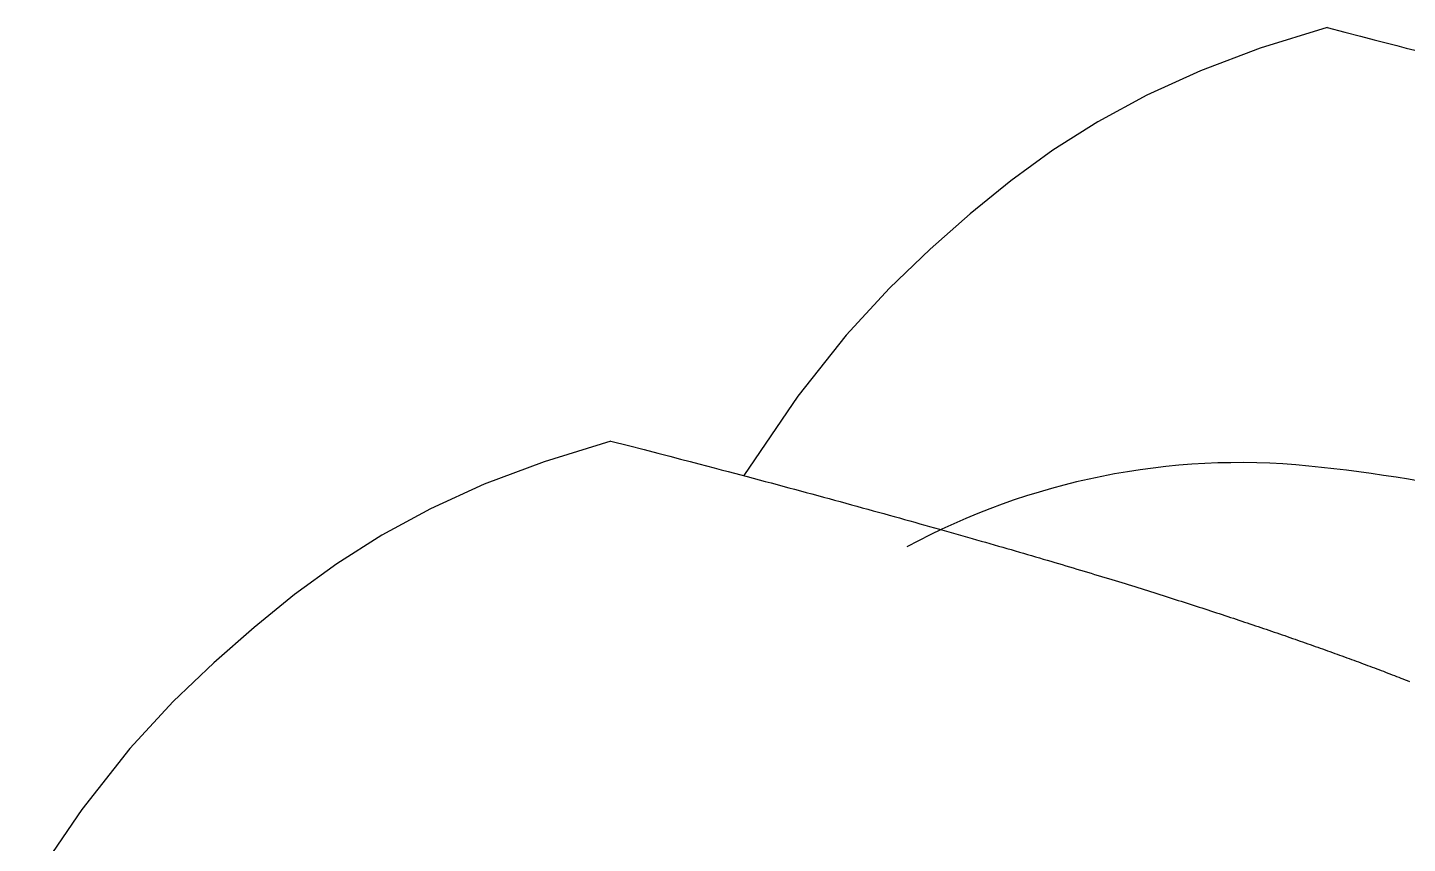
# Model space of a CAD drawing. Header units: inches. Extents: x 62745 to 64469, y 7520 to 8963.
# Drawn here: x 62839.572 to 62843.577, y 8083.062 to 8085.429 of the extents above; entities that cross this region are included whole.
import ezdxf

# ---------------------------------------------------------------- set-up
doc = ezdxf.new("R2010")
doc.units = ezdxf.units.IN
doc.header["$MEASUREMENT"] = 0
doc.layers.add('2', color=2, linetype='Continuous')

msp = doc.modelspace()

# ---------------------------------------------------------------- linework, layer by layer
at = {"layer": '2'}
for points in [[(62843.34371912, 8085.42937887), (62843.14968128, 8085.36920485), (62842.97626794, 8085.30378822), (62842.82031399, 8085.23285783), (62842.67865432, 8085.15614249), (62842.54812382, 8085.07337105), (62842.42555737, 8084.98427233), (62842.30778986, 8084.88857517), (62842.19165619, 8084.7860084), (62842.07348732, 8084.67354072), (62841.94759856, 8084.53710032), (62841.8078013, 8084.35985526), (62841.6506541, 8084.12900914)], [(62843.34371912, 8085.42937887), (62843.39519565, 8085.41616191), (62843.44043995, 8085.40451579), (62843.48017434, 8085.39425865), (62843.51512113, 8085.38520861), (62843.54600266, 8085.3771838), (62843.57354123, 8085.37000234), (62843.59845916, 8085.36348236)], [(62841.26525816, 8084.22937887), (62841.07122031, 8084.16920485), (62840.89780697, 8084.10378822), (62840.74185303, 8084.03285783), (62840.60019335, 8083.95614249), (62840.46966285, 8083.87337105), (62840.3470964, 8083.78427233), (62840.22932889, 8083.68857517), (62840.11319522, 8083.5860084), (62839.99502635, 8083.47354072), (62839.86913759, 8083.33710032), (62839.72934033, 8083.15985526), (62839.57219313, 8082.92900914)], [(62841.26525816, 8084.22937887), (62841.31673468, 8084.21616191), (62841.36197898, 8084.20451579), (62841.40171337, 8084.19425865), (62841.43666016, 8084.18520861), (62841.46754169, 8084.1771838), (62841.49508026, 8084.17000234), (62841.51999819, 8084.16348236), (62841.54301781, 8084.15744199), (62841.56476414, 8084.15172367), (62841.58547307, 8084.14626705), (62841.60528317, 8084.14103611), (62841.62433305, 8084.13599482), (62841.6427613, 8084.13110715), (62841.6607065, 8084.12633708), (62841.67830724, 8084.12164857), (62841.69570213, 8084.11700561), (62841.71300629, 8084.11237828), (62841.73024107, 8084.10776116), (62841.74740434, 8084.10315496), (62841.76449401, 8084.09856037), (62841.78150794, 8084.0939781), (62841.79844404, 8084.08940886), (62841.81530019, 8084.08485333), (62841.83207427, 8084.08031223), (62841.84876417, 8084.07578626), (62841.86536778, 8084.07127611), (62841.88188298, 8084.0667825), (62841.89830766, 8084.06230612), (62841.91463971, 8084.05784767), (62841.93087701, 8084.05340785), (62841.94701745, 8084.04898738), (62841.96305892, 8084.04458694), (62841.97899929, 8084.04020725), (62841.99483647, 8084.03584899), (62842.01056834, 8084.03151289), (62842.02619277, 8084.02719963), (62842.04170767, 8084.02290992), (62842.05711091, 8084.01864446), (62842.07240038, 8084.01440395), (62842.08757397, 8084.0101891), (62842.10262967, 8084.00600057), (62842.11756588, 8084.00183891), (62842.1323811, 8083.99770464), (62842.14707384, 8083.99359827), (62842.16164261, 8083.98952031), (62842.1760859, 8083.98547128), (62842.19040223, 8083.9814517), (62842.2045901, 8083.97746208), (62842.21864842, 8083.9735028), (62842.23257776, 8083.96957377), (62842.2463791, 8083.96567473), (62842.26005341, 8083.96180547), (62842.27360168, 8083.95796574), (62842.28702488, 8083.95415532), (62842.30032399, 8083.95037396), (62842.31349999, 8083.94662143), (62842.32655395, 8083.94289747), (62842.33948737, 8083.93920168), (62842.35230184, 8083.93553365), (62842.36499897, 8083.93189296), (62842.37758034, 8083.92827917), (62842.39004756, 8083.92469187), (62842.40240222, 8083.92113064), (62842.4146459, 8083.91759505), (62842.42678022, 8083.91408469), (62842.43880677, 8083.91059914), (62842.45072714, 8083.90713796), (62842.46254292, 8083.90370074), (62842.47425572, 8083.90028706), (62842.48586712, 8083.89689649), (62842.49737873, 8083.89352862), (62842.50879215, 8083.89018302), (62842.52010895, 8083.88685927), (62842.53133075, 8083.88355694), (62842.54245914, 8083.88027563), (62842.55349572, 8083.8770149), (62842.56444207, 8083.87377433), (62842.57529979, 8083.87055351), (62842.58607049, 8083.867352), (62842.59675576, 8083.8641694), (62842.60735719, 8083.86100527), (62842.61787637, 8083.85785919), (62842.62831492, 8083.85473075), (62842.63867441, 8083.85161952), (62842.64895644, 8083.84852508), (62842.65916262, 8083.84544701), (62842.66929454, 8083.84238488), (62842.67935379, 8083.83933828), (62842.68934197, 8083.83630678), (62842.69926067, 8083.83328997), (62842.7091115, 8083.83028741), (62842.71889604, 8083.82729869), (62842.7286159, 8083.82432339), (62842.73827266, 8083.82136108), (62842.74786792, 8083.81841134), (62842.75740329, 8083.81547375), (62842.76688035, 8083.8125479), (62842.77630071, 8083.80963335), (62842.78566595, 8083.80672969), (62842.79497767, 8083.80383649), (62842.80423747, 8083.80095333), (62842.81344695, 8083.79807979), (62842.82260769, 8083.79521546), (62842.83172131, 8083.7923599), (62842.84078934, 8083.7895127), (62842.84981318, 8083.78667351), (62842.85879418, 8083.78384197), (62842.86773367, 8083.78101772), (62842.87663301, 8083.77820041), (62842.88549353, 8083.77538969), (62842.8943166, 8083.77258519), (62842.90310354, 8083.76978658), (62842.91185555, 8083.76699354), (62842.92057313, 8083.76420593), (62842.92925662, 8083.76142369), (62842.93790638, 8083.75864672), (62842.94652274, 8083.75587495), (62842.95510606, 8083.75310829), (62842.96365668, 8083.75034665), (62842.97217493, 8083.74758996), (62842.98066114, 8083.74483815), (62842.98911542, 8083.74209118), (62842.99753789, 8083.73934904), (62843.00592862, 8083.73661173), (62843.01428773, 8083.73387921), (62843.02261529, 8083.73115149), (62843.03091141, 8083.72842854), (62843.03917619, 8083.72571035), (62843.04740971, 8083.7229969), (62843.05561208, 8083.72028818), (62843.06378338, 8083.71758417), (62843.07192371, 8083.71488486), (62843.08003317, 8083.71219024), (62843.08811185, 8083.70950028), (62843.09615985, 8083.70681498), (62843.10417726, 8083.70413432), (62843.11216417, 8083.70145829), (62843.12012069, 8083.69878686), (62843.1280469, 8083.69612003), (62843.13594291, 8083.69345778), (62843.1438088, 8083.69080009), (62843.15164467, 8083.68814695), (62843.15945062, 8083.68549835), (62843.16722674, 8083.68285427), (62843.17497312, 8083.68021469), (62843.18268987, 8083.67757961), (62843.19037707, 8083.674949), (62843.19803482, 8083.67232285), (62843.20566321, 8083.66970115), (62843.21326235, 8083.66708388), (62843.22083232, 8083.66447102), (62843.22837322, 8083.66186257), (62843.23588515, 8083.6592585), (62843.2433682, 8083.6566588), (62843.25082246, 8083.65406346), (62843.25824803, 8083.65147246), (62843.26564501, 8083.64888579), (62843.27301349, 8083.64630343), (62843.28035356, 8083.64372537), (62843.28766532, 8083.64115159), (62843.29494887, 8083.63858207), (62843.30220429, 8083.63601681), (62843.30943169, 8083.63345579), (62843.31663116, 8083.63089899), (62843.32380279, 8083.62834639), (62843.33094668, 8083.62579799), (62843.33806293, 8083.62325377), (62843.34515163, 8083.62071371), (62843.35221286, 8083.6181778), (62843.35924674, 8083.61564602), (62843.36625335, 8083.61311836), (62843.37323279, 8083.61059481), (62843.38018516, 8083.60807534), (62843.38711054, 8083.60555994), (62843.39400903, 8083.60304861), (62843.40088074, 8083.60054132), (62843.40772574, 8083.59803806), (62843.41454415, 8083.59553881), (62843.42133605, 8083.59304356), (62843.42810153, 8083.59055229), (62843.4348407, 8083.588065), (62843.44155365, 8083.58558166), (62843.44824047, 8083.58310226), (62843.45490125, 8083.58062678), (62843.4615361, 8083.57815522), (62843.46814511, 8083.57568755), (62843.47472837, 8083.57322376), (62843.48128597, 8083.57076383), (62843.48781802, 8083.56830775), (62843.49432461, 8083.56585552), (62843.50080583, 8083.5634071), (62843.50726177, 8083.56096248), (62843.51369254, 8083.55852166), (62843.52009822, 8083.55608461), (62843.52647892, 8083.55365133), (62843.53283472, 8083.55122179), (62843.53916573, 8083.54879598), (62843.54547203, 8083.54637389), (62843.55175372, 8083.5439555), (62843.5580109, 8083.5415408), (62843.56424366, 8083.53912977), (62843.57045209, 8083.53672239), (62843.5766363, 8083.53431866), (62843.58279637, 8083.53191855)]]:
    msp.add_lwpolyline(points, dxfattribs=at)
msp.add_lwpolyline([(62844.42000101, 8083.88723657, 0.0679462668), (62843.29131414, 8084.15677833, 0.1495806637), (62842.12423805, 8083.92235732, 0.1568512197)], format="xyb", dxfattribs=at)

doc.saveas('drawing.dxf')
